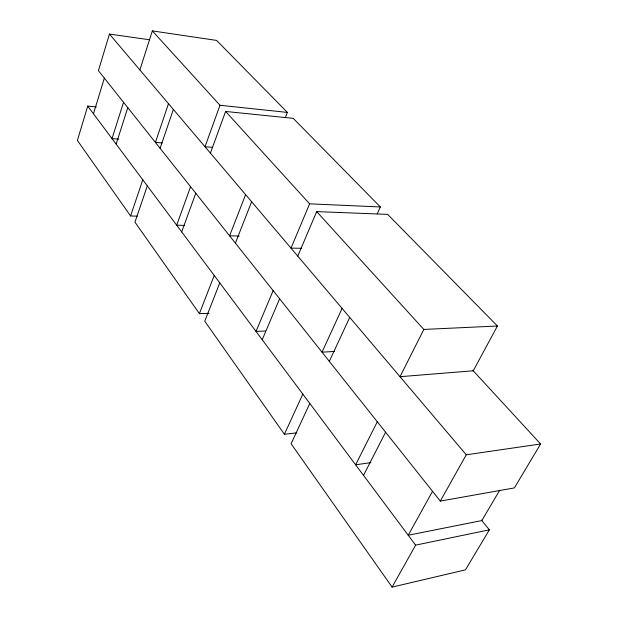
<?xml version="1.0" encoding="UTF-8"?>
<svg xmlns="http://www.w3.org/2000/svg" width="618" height="618" viewBox="0 0 618 618"><rect width="100%" height="100%" fill="white"/><g stroke="black" fill="none" stroke-linecap="round" stroke-linejoin="round"><path stroke-width="0.93" d="M96.308 106.937L87.741 106.103L77.389 140.441L130.591 215.952L137.32 216.169M149.525 39.768L109.448 34.067L98.416 70.661L440.31 501.098L514.385 487.903L540.611 443.987L472.693 370.19M93.472 113.782L104.349 78.123M123.538 102.287L112.02 138.617L118.741 139.15M116.145 144.133L127.802 107.656M139.869 69.934L152.345 30.9L216.594 40.417L287.401 112.422L285.331 117.69M130.591 215.952L142.789 179.815M168.482 103.677L155.412 142.41L162.055 142.928M147.316 185.879L134.963 222.156L199.405 313.62L208.961 313.334M160.108 148.328L173.357 109.425M190.583 186.698L176.686 225.199L184.303 225.408M152.345 30.9L219.977 105.269L205.006 146.744L212.646 147.339M181.692 231.904L195.782 193.241M210.414 153.117L225.601 111.449L293.256 118.378L380.364 206.96L377.181 213.982M199.405 313.62L214.222 275.458M245.601 194.616L229.602 235.821L239.189 236.022M219.776 282.905L204.751 321.205L284.411 434.269L296.764 432.87M235.396 243.106L251.626 201.723M273.141 290.63L256.006 331.418L265.616 331.009M225.601 111.449L309.61 203.832L290.993 248.142L301.576 248.281M262.217 339.73L279.622 298.788M297.76 256.115L316.679 211.603L387.656 214.376L497.428 326.01L473.249 370.785L400.016 376.694L423.832 329.433L497.428 326.01M284.411 434.269L302.82 394.099M342.086 308.382L322.024 352.175L334.384 351.441M309.803 403.446L291.093 443.755L392.09 587.1L465.454 569.858L489.363 529.819L481.437 520.101M329.324 361.368L349.726 317.397M377.297 421.762L355.613 464.79L370.854 462.635M363.523 475.381L385.593 432.206M432.53 491.302L408.22 535.234L481.824 520.572L499.715 490.244M392.09 587.1L415.62 545.138L489.363 529.819M440.31 501.098L466.258 454.809L540.611 443.987M309.61 203.832L380.364 206.96M219.977 105.269L287.401 112.422M316.679 211.603L423.832 329.433M109.448 34.067L466.258 454.809M87.741 106.103L415.62 545.138"/></g></svg>
